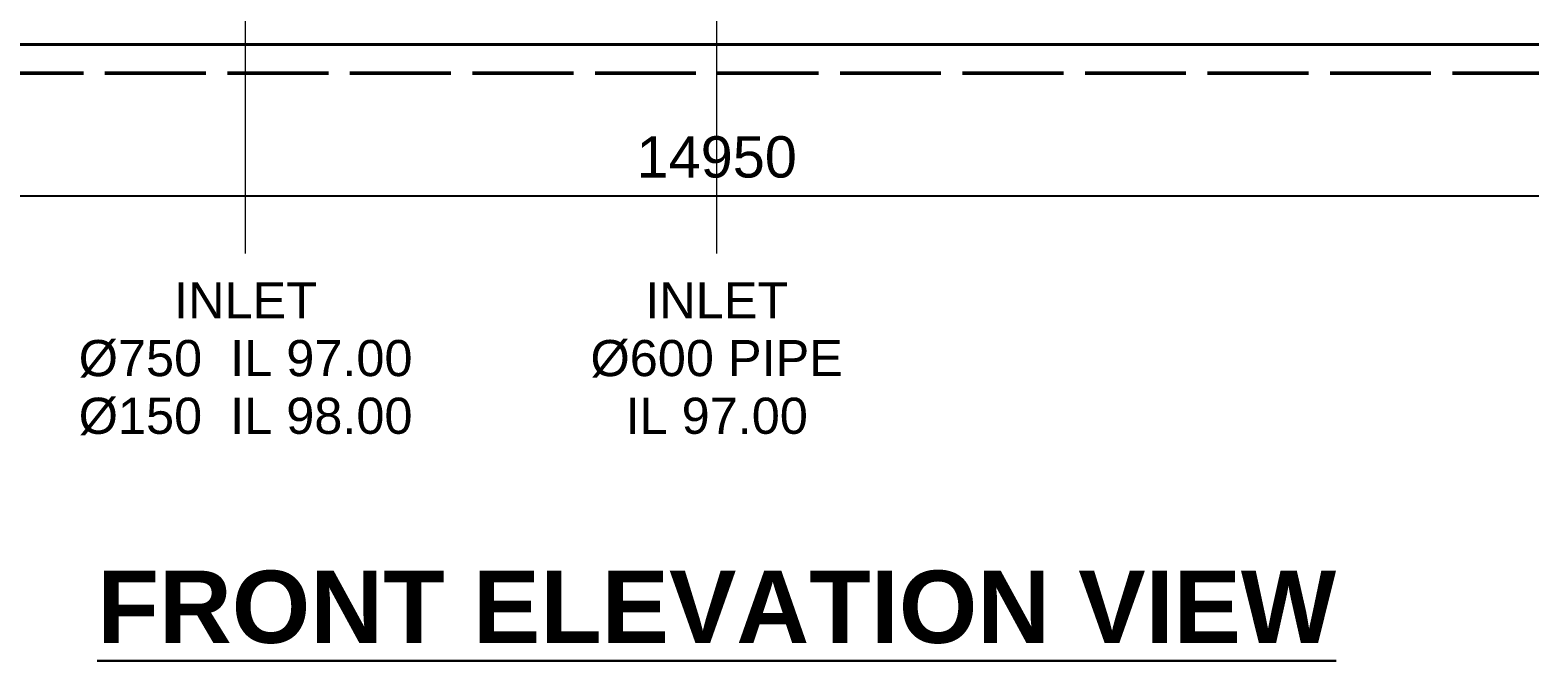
# Model space of a CAD drawing. Header units: millimetres. Extents: x -6738 to 17974, y -5679 to 4356.
# Drawn here: x 4113 to 11456, y -3193 to -106 of the extents above; entities that cross this region are included whole.
import ezdxf
from ezdxf.enums import TextEntityAlignment as Align

# ---------------------------------------------------------------- set-up
doc = ezdxf.new("R2010")
doc.units = ezdxf.units.MM
doc.linetypes.add('DASH_494_106', pattern=[599.722222, 493.888889, -105.833333])
for name, color, linetype in [('ANNOTATIONS', 7, 'Continuous'), ('DIMENSIONS', 7, 'Continuous'), ('GEOFAB', 5, 'Continuous')]:
    doc.layers.add(name, color=color, linetype=linetype)
doc.styles.add('ARIAL', font='arial.ttf')
doc.styles.add('ARIAL_BOLD', font='arialbd.ttf')
doc.dimstyles.get("Standard").update_dxf_attribs({"dimtxt": 2.5, "dimasz": 2.5, "dimexe": 1.25, "dimexo": 0.625, "dimtad": 1, "dimcen": 2.5, "dimazin": 3, "dimtfac": 1, "dimtmove": 0, "dimatfit": 3})

msp = doc.modelspace()

# ---------------------------------------------------------------- linework, layer by layer
at = {"layer": 'ANNOTATIONS', "lineweight": 18}
for p, q in [((5168.8, -1199.4), (5168.8, -21.2)), ((7475, -1199.4), (7475, -21.2))]:
    msp.add_line(p, q, dxfattribs=at)
at = {"layer": 'ANNOTATIONS', "lineweight": 30}
msp.add_line((4442.8, -3192.6), (10507.2, -3192.6), dxfattribs=at)
at = {"layer": 'GEOFAB', "color": 6, "lineweight": 40}
msp.add_line((-176.4, -176.4), (15126.4, -176.4), dxfattribs=at)
at = {"layer": 'GEOFAB', "color": 5, "linetype": 'DASH_494_106', "lineweight": 50}
msp.add_line((-317.5, -317.5), (15267.5, -317.5), dxfattribs=at)

# ---------------------------------------------------------------- texts
at = {"layer": 'ANNOTATIONS'}
for s, height, style, p in [('INLET', 176.81, 'ARIAL', (5168.8, -1516.9)), ('INLET', 176.81, 'ARIAL', (7475, -1516.9)), ('Ø750  IL 97.00', 176.812, 'ARIAL', (5168.8, -1799.2)), ('Ø600 PIPE', 176.81, 'ARIAL', (7475, -1799.2)), ('Ø150  IL 98.00', 176.812, 'ARIAL', (5168.8, -2081.4)), ('IL 97.00', 176.81, 'ARIAL', (7475, -2081.4)), ('FRONT ELEVATION VIEW', 353.624, 'ARIAL_BOLD', (7475, -3104.4))]:
    msp.add_text(s, height=height, dxfattribs=dict(at, style=style)).set_placement(p, align=Align.CENTER)

# ---------------------------------------------------------------- dimensions: what is measured, and where the dimension line sits
at = {"layer": 'DIMENSIONS'}
msp.add_linear_dim(base=(0, -917.2), p1=(0, -317.5), p2=(14950, -317.5), dimstyle='Standard', override={"dimtxt": 202.071111, "dimasz": 158.75, "dimexe": 105.833333, "dimexo": 0, "dimgap": 88.194444, "dimtad": 1, "dimtih": 0, "dimtoh": 0, "dimdec": 0, "dimtxsty": 'ARIAL', "dimclrd": 7, "dimclre": 7, "dimclrt": 7}, dxfattribs=at).render()

doc.saveas('drawing.dxf')
